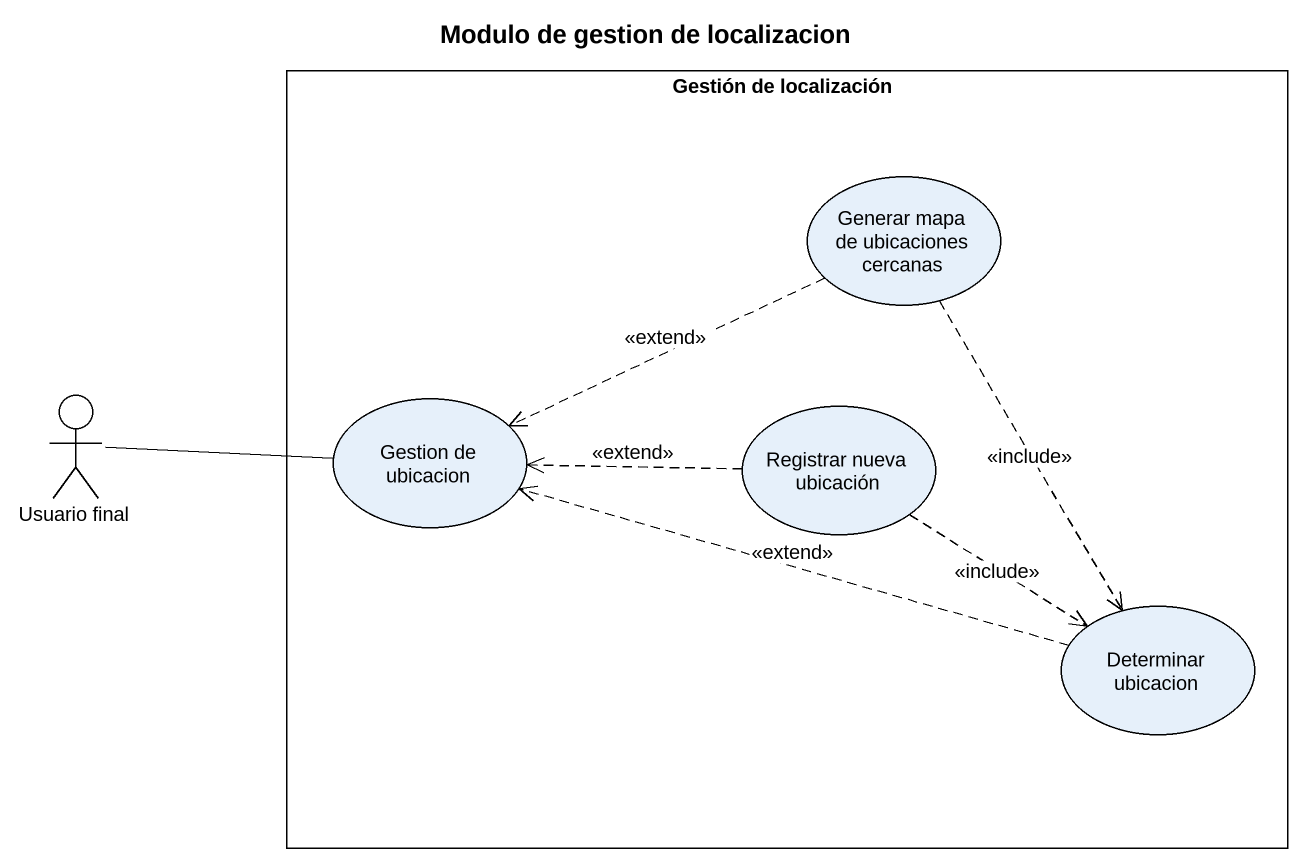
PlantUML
@startuml
title Modulo de gestion de localizacion
rectangle "Gestión de localización" as Gestión_de_localización {
  usecase "Generar mapa de ubicaciones cercanas" as Generar_mapa_de_ubicaciones
  usecase "Gestion de ubicacion" as Gestion_de_ubicacion
  usecase "Registrar nueva ubicación" as Registrar_nueva_ubicación
  usecase "Determinar ubicacion" as Determinar_ubicacion
}
actor "Usuario final" as Usuario_final
Generar_mapa_de_ubicaciones .left.> Gestion_de_ubicacion : <<extend>>
Generar_mapa_de_ubicaciones ..> Determinar_ubicacion : <<include>>
Usuario_final -right- Gestion_de_ubicacion
Registrar_nueva_ubicación .left.> Gestion_de_ubicacion : <<extend>>
Registrar_nueva_ubicación ..> Determinar_ubicacion : <<include>>
Determinar_ubicacion .left.> Gestion_de_ubicacion : <<extend>>
@enduml
